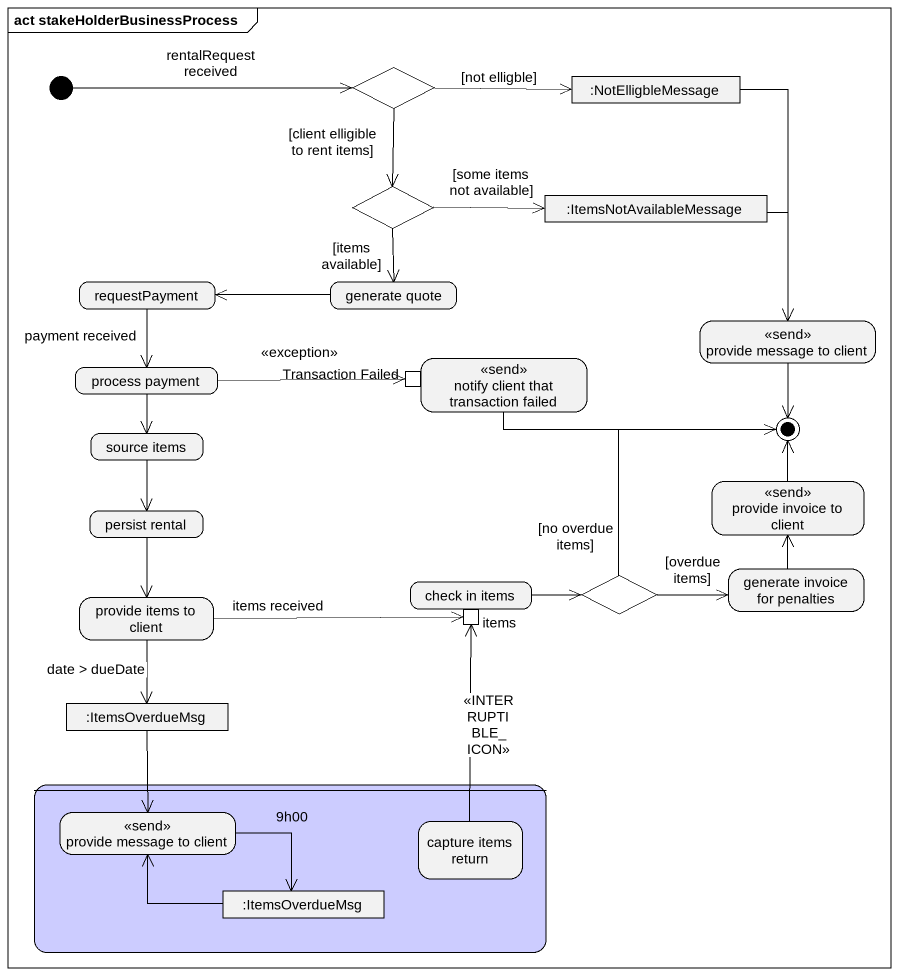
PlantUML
@startuml
mainframe act stakeHolderBusinessProcess
hide empty description
state choice1 <<choice>>
state ":NotElligbleMessage" as NotElligbleMessage <<object>>
state choice2 <<choice>>
state ":ItemsNotAvailableMessage" as ItemsNotAvailableMessage <<object>>
state requestPayment
state "generate quote" as generate_quote
state "provide message to client" as provide_message_to_client <<send>>
state "process payment" as process_payment
state "notify client that transaction failed" as notify_client_that <<send>> {
  state "Transaction Failed" as Transaction_Failed <<inputPin>>
}
state "source items" as source_items
state "persist rental" as persist_rental
state "provide invoice to client" as provide_invoice_to_client <<send>>
state "check in items" as check_in_items {
  state items <<inputPin>>
}
state choice3 <<choice>>
state "generate invoice for penalties" as generate_invoice_for
state "provide items to client" as provide_items_to_client
state ":ItemsOverdueMsg" as ItemsOverdueMsg <<object>>
state " " as state1 #CCCCFF {
  state "provide message to client" as provide_message_to_client_2 <<send>>
  state "capture items return" as capture_items_return
  state ":ItemsOverdueMsg" as ItemsOverdueMsg_2 <<object>>
}
[*] -right-> choice1 : rentalRequest received
choice1 -right-> NotElligbleMessage : [not elligble]
choice1 --> choice2 : [client elligible to rent items]
NotElligbleMessage --> provide_message_to_client
choice2 -right-> ItemsNotAvailableMessage : [some items not available]
choice2 --> generate_quote : [items available]
ItemsNotAvailableMessage --> provide_message_to_client
requestPayment --> process_payment : payment received
generate_quote -left-> requestPayment
process_payment -right-> Transaction_Failed : <<exception>>
process_payment --> source_items
source_items --> persist_rental
persist_rental --> provide_items_to_client
check_in_items -right-> choice3
choice3 -right-> generate_invoice_for : [overdue items]
generate_invoice_for -up-> provide_invoice_to_client
provide_items_to_client -right-> items : items received
provide_items_to_client --> ItemsOverdueMsg : date > dueDate
ItemsOverdueMsg --> provide_message_to_client_2
provide_message_to_client_2 -right-> ItemsOverdueMsg_2 : 9h00
capture_items_return -up-> items : <<INTERRUPTIBLE_ICON>>
ItemsOverdueMsg_2 -left-> provide_message_to_client_2
provide_message_to_client --> [*]
notify_client_that -right-> [*]
provide_invoice_to_client -up-> [*]
choice3 -up-> [*] : [no overdue items]
@enduml
